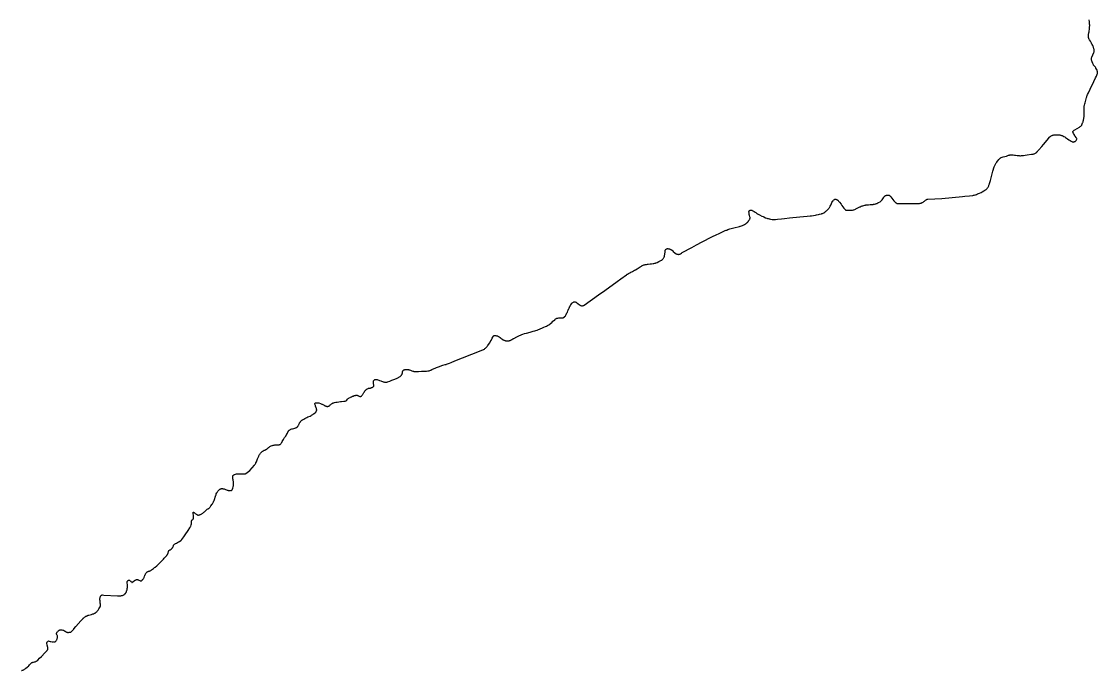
# Model space of a CAD drawing. Header units: millimetres. Extents: x 642261 to 742091, y 6812581 to 6930561.
# Drawn here: x 717814 to 719053, y 6840822 to 6841569 of the extents above; entities that cross this region are included whole.
import ezdxf

# ---------------------------------------------------------------- set-up
doc = ezdxf.new("R2010")
doc.units = ezdxf.units.MM
doc.layers.add('LimiteRegional', color=10, linetype='Continuous')

msp = doc.modelspace()

# ---------------------------------------------------------------- linework, layer by layer
at = {"layer": 'LimiteRegional', "color": 7, "linetype": 'Continuous'}
msp.add_lwpolyline([(717814.231, 6840822.083), (717814.631, 6840822.29), (717815.069, 6840822.46), (717815.972, 6840822.715), (717816.41, 6840822.873), (717816.62, 6840822.975), (717817.433, 6840823.4401), (717817.83, 6840823.687), (717818.414, 6840824.077), (717819.258, 6840824.714), (717820.599, 6840825.843), (717821.247, 6840826.427), (717822.191, 6840827.3341), (717822.569, 6840827.7361), (717823.287, 6840828.5731), (717823.84, 6840829.191), (717824.594, 6840829.919), (717825.124, 6840830.373), (717825.487, 6840830.663), (717826.235, 6840831.2161), (717826.603, 6840831.4421), (717826.862, 6840831.5682), (717827.407, 6840831.77), (717827.979, 6840831.9231), (717829.157, 6840832.1591), (717830.028, 6840832.3521), (717830.583, 6840832.525), (717830.848, 6840832.6321), (717831.226, 6840832.8252), (717831.578, 6840833.065), (717831.742, 6840833.2041), (717832.822, 6840834.2051), (717834.952, 6840836.234), (717837.05, 6840838.293), (717841.193, 6840842.475), (717843.378, 6840844.75), (717843.7481, 6840845.1821), (717843.916, 6840845.412), (717844.138, 6840845.7751), (717844.318, 6840846.1631), (717844.388, 6840846.367), (717844.452, 6840846.6111), (717844.525, 6840847.1071), (717844.535, 6840847.607), (717844.512, 6840847.939), (717844.415, 6840848.5971), (717843.849, 6840851.507), (717843.448, 6840853.494), (717843.422, 6840853.75), (717843.4299, 6840853.9171), (717843.5, 6840854.244), (717843.56, 6840854.405), (717843.723, 6840854.7201), (717843.934, 6840855.031), (717844.0981, 6840855.2362), (717844.465, 6840855.642), (717844.735, 6840855.9001), (717844.8739, 6840856.006), (717845.087, 6840856.121), (717845.368, 6840856.1656), (717845.98, 6840856.045), (717847.089, 6840855.716), (717847.929, 6840855.4951), (717849.411, 6840855.206), (717849.7953, 6840855.1403), (717850.153, 6840855.079), (717850.894, 6840854.9932), (717851.268, 6840854.98), (717851.829, 6840855.0101), (717852.389, 6840855.1101), (717852.666, 6840855.1911), (717852.876, 6840855.273), (717853.254, 6840855.493), (717853.586, 6840855.776), (717853.789, 6840855.9941), (717854.167, 6840856.4831), (717854.587, 6840857.12), (717854.773, 6840857.4402), (717855.022, 6840857.924), (717855.332, 6840858.6651), (717855.459, 6840859.045), (717855.658, 6840859.829), (717855.72, 6840860.3381), (717855.725, 6840860.681), (717855.676, 6840861.351), (717855.635, 6840861.6001), (717855.489, 6840862.0971), (717855.358, 6840862.427), (717855.061, 6840863.0871), (717854.847, 6840863.5811), (717854.679, 6840864.0749), (717854.622, 6840864.3221), (717854.585, 6840864.6921), (717854.591, 6840864.878), (717854.658, 6840865.2481), (717854.789, 6840865.6161), (717854.907, 6840865.8611), (717855.206, 6840866.349), (717855.663, 6840866.963), (717855.897, 6840867.2391), (717856.261, 6840867.618), (717856.647, 6840867.9591), (717856.852, 6840868.1149), (717857.286, 6840868.404), (717857.518, 6840868.537), (717857.888, 6840868.7242), (717858.093, 6840868.8141), (717858.5101, 6840868.9621), (717858.935, 6840869.0651), (717859.506, 6840869.135), (717859.79, 6840869.1401), (717860.21, 6840869.111), (717860.417, 6840869.079), (717860.721, 6840869.009), (717861.73, 6840868.6931), (717862.398, 6840868.4451), (717863.714, 6840867.876), (717864.35, 6840867.5291), (717865.56, 6840866.7409), (717866.19, 6840866.3931), (717866.525, 6840866.25), (717866.812, 6840866.158), (717867.006, 6840866.112), (717867.403, 6840866.055), (717868.008, 6840866.036), (717868.413, 6840866.0581), (717869.212, 6840866.147), (717870.323, 6840866.293), (717870.686, 6840866.379), (717870.861, 6840866.437), (717871.191, 6840866.5881), (717871.344, 6840866.6849), (717871.555, 6840866.863), (717872.504, 6840867.8561), (717874.28, 6840869.875), (717874.5453, 6840870.1777), (717876.7121, 6840872.6506), (717882.601, 6840879.371), (717885.076, 6840882.139), (717885.31, 6840882.3871), (717885.805, 6840882.8531), (717886.333, 6840883.2841), (717886.701, 6840883.5541), (717887.469, 6840884.058), (717888.427, 6840884.6031), (717888.916, 6840884.849), (717889.1911, 6840884.9726), (717889.4198, 6840885.0753), (717889.6508, 6840885.1791), (717889.8068, 6840885.2401), (717889.9853, 6840885.3091), (717890.1885, 6840885.3877), (717890.3964, 6840885.4681), (717890.5391, 6840885.5182), (717890.7666, 6840885.596), (717891.1246, 6840885.7082), (717891.662, 6840885.8741), (717893.37, 6840886.3581), (717894.647, 6840886.734), (717896.2361, 6840887.2591), (717897.024, 6840887.542), (717898.2, 6840888.0021), (717898.616, 6840888.19), (717898.886, 6840888.328), (717899.406, 6840888.635), (717899.658, 6840888.8031), (717900.145, 6840889.1661), (717900.61, 6840889.562), (717900.909, 6840889.843), (717901.483, 6840890.442), (717901.8299, 6840890.843), (717902.461, 6840891.664), (717903.031, 6840892.514), (717903.388, 6840893.0971), (717904.077, 6840894.306), (717904.644, 6840895.3111), (717904.877, 6840895.824), (717904.989, 6840896.1761), (717905.028, 6840896.3552), (717905.06, 6840896.6311), (717905.074, 6840896.988), (717905.064, 6840897.704), (717905.019, 6840898.422), (717904.887, 6840899.854), (717904.801, 6840900.69), (717904.6, 6840902.3601), (717904.472, 6840903.6121), (717904.451, 6840904.0351), (717904.45, 6840904.316), (717904.48, 6840904.877), (717904.6092, 6840905.7545), (717904.67, 6840906.0257), (717904.727, 6840906.277), (717904.832, 6840906.6491), (717905.084, 6840907.393), (717905.146, 6840907.544), (717905.295, 6840907.8201), (717905.477, 6840908.069), (717905.617, 6840908.2241), (717905.947, 6840908.5161), (717906.339, 6840908.802), (717906.539, 6840908.922), (717906.847, 6840909.06), (717907.167, 6840909.132), (717907.334, 6840909.1371), (717909.137, 6840909.045), (717924.548, 6840908.048), (717925.004, 6840908.0291), (717925.916, 6840908.037), (717926.829, 6840908.091), (717928.6932, 6840908.2883), (717929.422, 6840908.4041), (717929.799, 6840908.4881), (717930.356, 6840908.6441), (717931.177, 6840908.95), (717931.984, 6840909.348), (717932.3839, 6840909.584), (717932.7001, 6840909.794), (717932.898, 6840909.942), (717933.2681, 6840910.257), (717933.4401, 6840910.424), (717933.759, 6840910.777), (717934.046, 6840911.1581), (717934.2211, 6840911.4271), (717934.5324, 6840911.9944), (717934.981, 6840913.0011), (717935.174, 6840913.502), (717935.502, 6840914.5121), (717935.679, 6840915.194), (717935.779, 6840915.6531), (717935.9349, 6840916.587), (717936.065, 6840917.754), (717936.123, 6840918.5331), (717936.19, 6840920.089), (717936.191, 6840920.3809), (717936.161, 6840920.9631), (717935.954, 6840922.712), (717935.8851, 6840923.586), (717935.884, 6840924.0231), (717935.897, 6840924.205), (717935.973, 6840924.555), (717936.111, 6840924.8911), (717936.238, 6840925.11), (717936.574, 6840925.537), (717936.942, 6840925.871), (717937.148, 6840926.0131), (717937.472, 6840926.183), (717937.8, 6840926.291), (717937.961, 6840926.317), (717938.2165, 6840926.3116), (717938.407, 6840926.2621), (717938.598, 6840926.15), (717938.835, 6840925.947), (717939.297, 6840925.5049), (717939.601, 6840925.1881), (717940.19, 6840924.5481), (717940.66, 6840924.072), (717941.072, 6840923.7129), (717941.296, 6840923.587), (717941.4755, 6840923.5585), (717941.609, 6840923.6011), (717941.793, 6840923.727), (717942.156, 6840924.0151), (717942.43, 6840924.2281), (717944.261, 6840925.5831), (717944.926, 6840926.0281), (717945.285, 6840926.2479), (717945.872, 6840926.5672), (717946.166, 6840926.6961), (717946.609, 6840926.8311), (717946.904, 6840926.874), (717947.052, 6840926.8779), (717947.273, 6840926.8621), (717947.837, 6840926.7371), (717948.213, 6840926.618), (717948.965, 6840926.346), (717949.428, 6840926.159), (717950.329, 6840925.7421), (717951.006, 6840925.472), (717951.161, 6840925.432), (717951.484, 6840925.4051), (717951.816, 6840925.445), (717952.036, 6840925.506), (717952.181, 6840925.5611), (717952.459, 6840925.703), (717952.684, 6840925.8451), (717953.097, 6840926.1481), (717953.466, 6840926.478), (717953.692, 6840926.7162), (717954.105, 6840927.241), (717954.678, 6840928.097), (717954.94, 6840928.5321), (717955.296, 6840929.2091), (717955.968, 6840930.706), (717956.2781, 6840931.4641), (717956.681, 6840932.6271), (717956.933, 6840933.216), (717957.076, 6840933.5), (717957.315, 6840933.917), (717957.73, 6840934.5272), (717957.932, 6840934.7791), (717958.372, 6840935.237), (717958.857, 6840935.6351), (717959.203, 6840935.87), (717959.443, 6840936.0129), (717959.944, 6840936.271), (717960.112, 6840936.342), (717960.456, 6840936.4541), (717961.516, 6840936.68), (717962.036, 6840936.819), (717962.287, 6840936.916), (717963.086, 6840937.297), (717963.473, 6840937.5121), (717964.032, 6840937.8861), (717966.076, 6840939.4751), (717967.4, 6840940.558), (717968.267, 6840941.2901), (717969.966, 6840942.779), (717971.212, 6840943.918), (717972.031, 6840944.6881), (717973.642, 6840946.2541), (717974.436, 6840947.0491), (717976.005, 6840948.6671), (717977.552, 6840950.3191), (717978.573, 6840951.4391), (717980.601, 6840953.728), (717981.338, 6840954.589), (717981.688, 6840955.0291), (717982.172, 6840955.711), (717982.458, 6840956.1889), (717982.587, 6840956.436), (717982.761, 6840956.818), (717982.904, 6840957.2051), (717983.135, 6840957.993), (717983.313, 6840958.582), (717983.403, 6840958.8599), (717983.579, 6840959.415), (717983.731, 6840959.825), (717983.924, 6840960.222), (717984.0846, 6840960.4666), (717984.326, 6840960.6801), (717984.562, 6840960.792), (717985.086, 6840960.948), (717985.47, 6840961.08), (717985.644, 6840961.1739), (717986.502, 6840961.725), (717986.914, 6840962.026), (717987.293, 6840962.372), (717987.465, 6840962.569), (717987.632, 6840962.7891), (717987.929, 6840963.244), (717988.189, 6840963.713), (717988.658, 6840964.6791), (717988.809, 6840965.0361), (717989.074, 6840965.766), (717989.314, 6840966.3001), (717989.598, 6840966.752), (717989.762, 6840966.962), (717990.033, 6840967.254), (717990.335, 6840967.514), (717990.497, 6840967.631), (717991.175, 6840968.0741), (717991.632, 6840968.353), (717992.564, 6840968.8811), (717995.056, 6840970.197), (717995.534, 6840970.432), (717996.521, 6840970.869), (717997.001, 6840971.107), (717997.23, 6840971.238), (717997.659, 6840971.538), (717997.855, 6840971.7101), (717998.12, 6840972.0021), (717998.751, 6840972.8251), (717999.971, 6840974.492), (718001.147, 6840976.1811), (718003.426, 6840979.59), (718005.133, 6840982.1461), (718006.005, 6840983.415), (718008.021, 6840986.2941), (718008.312, 6840986.7641), (718008.485, 6840987.087), (718008.786, 6840987.7559), (718009.043, 6840988.4471), (718009.483, 6840989.8711), (718009.81, 6840990.9471), (718009.873, 6840991.1281), (718010.002, 6840991.4921), (718010.078, 6840991.7661), (718010.1105, 6840992.1126), (718010.043, 6840992.6791), (718009.947, 6840993.4941), (718009.935, 6840993.7529), (718009.944, 6840993.9261), (718009.992, 6840994.2731), (718010.066, 6840994.532), (718010.138, 6840994.6971), (718010.319, 6840995.012), (718010.412, 6840995.144), (718010.622, 6840995.382), (718011.339, 6840996.0101), (718011.677, 6840996.354), (718011.823, 6840996.5521), (718012.089, 6840996.9721), (718012.207, 6840997.1871), (718012.344, 6840997.518), (718012.409, 6840997.8581), (718012.407, 6840998.0321), (718012.12, 6841000.6561), (718011.85, 6841002.882), (718011.806, 6841003.621), (718011.807, 6841003.9871), (718011.828, 6841004.1386), (718011.9145, 6841004.2851), (718012.0921, 6841004.3405), (718012.452, 6841004.2559), (718012.626, 6841004.1731), (718013.012, 6841003.947), (718013.429, 6841003.661), (718014.275, 6841003.0231), (718015.078, 6841002.426), (718015.42, 6841002.156), (718016.091, 6841001.55), (718016.439, 6841001.3161), (718016.6201, 6841001.2401), (718016.828, 6841001.18), (718017.26, 6841001.108), (718017.708, 6841001.092), (718018.0149, 6841001.111), (718018.642, 6841001.213), (718019.121, 6841001.3401), (718019.443, 6841001.446), (718020.087, 6841001.701), (718020.407, 6841001.8481), (718021.039, 6841002.173), (718021.654, 6841002.529), (718022.051, 6841002.7791), (718022.8, 6841003.2911), (718023.271, 6841003.639), (718024.18, 6841004.3652), (718024.767, 6841004.864), (718025.915, 6841005.8751), (718026.771, 6841006.627), (718027.64, 6841007.356), (718028.084, 6841007.707), (718028.767, 6841008.212), (718029.07, 6841008.401), (718029.705, 6841008.7411), (718030.012, 6841008.934), (718030.156, 6841009.045), (718030.651, 6841009.488), (718030.9631, 6841009.7991), (718031.548, 6841010.4541), (718031.825, 6841010.7952), (718032.355, 6841011.495), (718033.856, 6841013.639), (718034.116, 6841014.019), (718034.594, 6841014.802), (718035.022, 6841015.6141), (718035.283, 6841016.1711), (718035.755, 6841017.312), (718035.972, 6841017.895), (718036.376, 6841019.08), (718037.515, 6841022.6961), (718037.929, 6841023.8891), (718038.152, 6841024.4791), (718038.514, 6841025.3501), (718039.058, 6841026.4819), (718039.361, 6841027.0321), (718039.86, 6841027.834), (718040.421, 6841028.6051), (718040.726, 6841028.978), (718041.392, 6841029.6952), (718041.754, 6841030.039), (718042.337, 6841030.533), (718042.621, 6841030.742), (718042.812, 6841030.865), (718043.201, 6841031.074), (718043.398, 6841031.161), (718043.797, 6841031.302), (718044.202, 6841031.4021), (718044.476, 6841031.4461), (718045.0311, 6841031.4871), (718045.667, 6841031.4641), (718046.096, 6841031.4131), (718046.966, 6841031.238), (718047.406, 6841031.1201), (718048.294, 6841030.84), (718050.986, 6841029.857), (718051.882, 6841029.563), (718052.327, 6841029.4361), (718052.991, 6841029.2781), (718053.648, 6841029.1702), (718053.973, 6841029.1381), (718054.618, 6841029.1231), (718054.937, 6841029.142), (718055.41, 6841029.21), (718055.668, 6841029.262), (718055.795, 6841029.3041), (718055.978, 6841029.416), (718056.27, 6841029.6831), (718056.443, 6841029.866), (718056.744, 6841030.2451), (718056.874, 6841030.4402), (718057.098, 6841030.843), (718057.282, 6841031.2641), (718057.387, 6841031.554), (718057.568, 6841032.158), (718057.857, 6841033.3661), (718057.976, 6841033.971), (718058.123, 6841034.878), (718058.269, 6841036.238), (718058.315, 6841037.1441), (718058.322, 6841037.597), (718058.314, 6841038.274), (718058.287, 6841038.7711), (718058.173, 6841039.7642), (718058.064, 6841040.4261), (718057.807, 6841041.7501), (718057.613, 6841042.7431), (718057.4501, 6841043.7361), (718057.389, 6841044.233), (718057.333, 6841044.978), (718057.335, 6841045.3751), (718057.35, 6841045.574), (718057.397, 6841045.873), (718057.526, 6841046.3211), (718057.64, 6841046.5295), (718057.85, 6841046.742), (718058.423, 6841047.1381), (718058.713, 6841047.3119), (718059.303, 6841047.615), (718059.708, 6841047.785), (718059.984, 6841047.885), (718060.554, 6841048.0551), (718061.7619, 6841048.3291), (718062.367, 6841048.429), (718063.283, 6841048.5181), (718064.478, 6841048.549), (718066.868, 6841048.5191), (718068.66, 6841048.525), (718069.254, 6841048.522), (718070.474, 6841048.4781), (718071.074, 6841048.4961), (718071.366, 6841048.528), (718071.742, 6841048.6021), (718071.924, 6841048.656), (718072.187, 6841048.7601), (718072.557, 6841048.9751), (718077.053, 6841052.2141), (718082.504, 6841058.6441), (718083.03, 6841059.321), (718083.348, 6841059.792), (718083.548, 6841060.114), (718083.919, 6841060.775), (718084.176, 6841061.284), (718084.646, 6841062.3311), (718085.073, 6841063.4051), (718085.88, 6841065.59), (718086.521, 6841067.2151), (718086.877, 6841068.009), (718087.266, 6841068.7841), (718087.477, 6841069.163), (718088.366, 6841070.708), (718088.834, 6841071.4651), (718089.336, 6841072.195), (718089.605, 6841072.546), (718090.187, 6841073.216), (718090.503, 6841073.531), (718091.014, 6841073.9741), (718091.304, 6841074.1931), (718091.9, 6841074.588), (718092.513, 6841074.942), (718093.766, 6841075.598), (718094.392, 6841075.902), (718095.664, 6841076.4671), (718096.287, 6841076.774), (718096.59, 6841076.9431), (718096.783, 6841077.065), (718097.145, 6841077.343), (718097.4839, 6841077.652), (718098.1361, 6841078.3071), (718098.645, 6841078.775), (718098.92, 6841078.9841), (718099.733, 6841079.5271), (718100.147, 6841079.782), (718100.783, 6841080.1452), (718101.776, 6841080.644), (718102.726, 6841081.059), (718103.205, 6841081.2422), (718103.934, 6841081.4711), (718104.677, 6841081.63), (718105.056, 6841081.6769), (718105.715, 6841081.718), (718107.036, 6841081.738), (718108.026, 6841081.7631), (718109.316, 6841081.8451), (718109.96, 6841081.902), (718110.926, 6841082.025), (718111.24, 6841082.092), (718111.648, 6841082.2371), (718111.843, 6841082.332), (718112.256, 6841082.5971), (718112.616, 6841082.93), (718112.772, 6841083.1191), (718113.144, 6841083.635), (718113.839, 6841084.6831), (718114.485, 6841085.7471), (718115.715, 6841087.886), (718116.663, 6841089.4691), (718117.17, 6841090.2429), (718117.568, 6841090.813), (718118.381, 6841091.9461), (718118.973, 6841092.8062), (718119.145, 6841093.0781), (718119.459, 6841093.639), (718119.744, 6841094.217), (718120.28, 6841095.394), (718120.706, 6841096.271), (718120.943, 6841096.6979), (718121.437, 6841097.514), (718121.707, 6841097.906), (718122.001, 6841098.2771), (718122.159, 6841098.4521), (718122.502, 6841098.7761), (718122.689, 6841098.923), (718122.991, 6841099.1231), (718123.271, 6841099.2781), (718123.842, 6841099.5391), (718124.423, 6841099.754), (718125.607, 6841100.117), (718126.365, 6841100.331), (718127.888, 6841100.7251), (718129.027, 6841101.045), (718129.758, 6841101.2911), (718130.115, 6841101.433), (718130.639, 6841101.678), (718131.148, 6841101.973), (718131.397, 6841102.143), (718131.6671, 6841102.3541), (718131.834, 6841102.5051), (718132.143, 6841102.824), (718132.554, 6841103.342), (718132.803, 6841103.707), (718133.271, 6841104.461), (718133.402, 6841104.693), (718133.624, 6841105.1731), (718134.171, 6841106.667), (718134.383, 6841107.151), (718134.506, 6841107.384), (718134.721, 6841107.722), (718135.231, 6841108.3912), (718135.501, 6841108.711), (718135.926, 6841109.1711), (718136.609, 6841109.81), (718137.097, 6841110.2), (718137.351, 6841110.383), (718137.745, 6841110.6411), (718139.339, 6841111.59), (718140.411, 6841112.1891), (718142.588, 6841113.326), (718143.837, 6841113.9201), (718146.364, 6841115.0421), (718147.616, 6841115.631), (718148.235, 6841115.946), (718148.713, 6841116.2111), (718149.633, 6841116.7931), (718150.516, 6841117.429), (718152.238, 6841118.801), (718152.754, 6841119.2581), (718152.987, 6841119.511), (718153.315, 6841119.9611), (718153.588, 6841120.431), (718153.706, 6841120.665), (718153.854, 6841121.018), (718153.963, 6841121.371), (718154, 6841121.5481), (718154.035, 6841121.9012), (718154.033, 6841122.078), (718154, 6841122.3431), (718153.907, 6841122.797), (718153.686, 6841123.705), (718153.428, 6841124.6131), (718152.858, 6841126.4281), (718152.669, 6841126.9711), (718152.2499, 6841128.037), (718151.971, 6841128.836), (718151.9421, 6841129.1716), (718152.014, 6841129.4451), (718152.1705, 6841129.6965), (718152.342, 6841129.883), (718152.6139, 6841130.092), (718152.897, 6841130.2279), (718153.093, 6841130.287), (718153.5, 6841130.348), (718154.3841, 6841130.3811), (718154.829, 6841130.367), (718155.495, 6841130.3001), (718156.151, 6841130.174), (718156.472, 6841130.085), (718158.294, 6841129.492), (718159.188, 6841129.156), (718160.067, 6841128.7771), (718160.5, 6841128.569), (718161.183, 6841128.201), (718162.504, 6841127.406), (718163.516, 6841126.838), (718164.053, 6841126.588), (718164.417, 6841126.44), (718165.163, 6841126.183), (718165.692, 6841126.0651), (718166.054, 6841126.034), (718166.535, 6841126.053), (718166.771, 6841126.087), (718167.367, 6841126.234), (718167.659, 6841126.337), (718168.085, 6841126.5281), (718168.493, 6841126.7651), (718168.689, 6841126.902), (718169.058, 6841127.2041), (718169.732, 6841127.8471), (718170.253, 6841128.31), (718171.297, 6841129.1461), (718171.839, 6841129.5331), (718172.418, 6841129.865), (718172.725, 6841130.0021), (718173.086, 6841130.1382), (718173.815, 6841130.3641), (718174.551, 6841130.5431), (718176.041, 6841130.825), (718177.798, 6841131.128), (718181.314, 6841131.6951), (718182.668, 6841131.8641), (718185.39, 6841132.098), (718186.749, 6841132.253), (718187.426, 6841132.3592), (718187.557, 6841132.389), (718187.803, 6841132.4881), (718188.036, 6841132.625), (718188.472, 6841132.959), (718188.633, 6841133.1029), (718188.918, 6841133.423), (718189.646, 6841134.488), (718189.912, 6841134.819), (718190.061, 6841134.97), (718190.311, 6841135.172), (718191.044, 6841135.656), (718191.538, 6841135.9591), (718192.544, 6841136.5231), (718193.055, 6841136.7851), (718194.094, 6841137.2731), (718195.156, 6841137.7171), (718195.877, 6841137.993), (718197.353, 6841138.4991), (718198.172, 6841138.7251), (718198.584, 6841138.8091), (718199.203, 6841138.8952), (718199.866, 6841138.9271), (718200.2, 6841138.9161), (718200.701, 6841138.8581), (718201.197, 6841138.7431), (718201.441, 6841138.6621), (718201.557, 6841138.61), (718201.768, 6841138.479), (718201.9321, 6841138.3861), (718203.079, 6841137.8571), (718203.661, 6841137.6469), (718204.0471, 6841137.549), (718204.239, 6841137.5159), (718204.5805, 6841137.4941), (718204.863, 6841137.563), (718205.084, 6841137.685), (718205.499, 6841138.021), (718206.143, 6841138.663), (718206.52, 6841139.0981), (718206.756, 6841139.3969), (718207.2, 6841140.024), (718207.621, 6841140.689), (718208.415, 6841142.0411), (718209.035, 6841143.0421), (718209.64, 6841143.895), (718209.965, 6841144.3051), (718210.493, 6841144.903), (718210.757, 6841145.1681), (718211.318, 6841145.648), (718211.923, 6841146.0631), (718212.347, 6841146.3041), (718212.639, 6841146.4491), (718213.244, 6841146.7019), (718213.453, 6841146.7741), (718213.878, 6841146.886), (718214.309, 6841146.969), (718215.178, 6841147.1031), (718215.823, 6841147.227), (718216.141, 6841147.313), (718216.913, 6841147.566), (718217.291, 6841147.7061), (718217.852, 6841147.943), (718218.4091, 6841148.2201), (718218.686, 6841148.3771), (718219.141, 6841148.665), (718219.354, 6841148.8301), (718219.619, 6841149.109), (718219.7565, 6841149.3741), (718219.798, 6841149.607), (718219.782, 6841150.049), (718219.682, 6841150.934), (718219.612, 6841151.599), (718219.4881, 6841153.5331), (718219.455, 6841154.5), (718219.465, 6841154.755), (718219.487, 6841154.922), (718219.566, 6841155.2451), (718219.624, 6841155.403), (718219.777, 6841155.709), (718219.978, 6841156.0061), (718220.14, 6841156.1981), (718220.527, 6841156.57), (718220.733, 6841156.7311), (718221.148, 6841156.978), (718221.566, 6841157.13), (718221.846, 6841157.182), (718222.034, 6841157.196), (718222.411, 6841157.175), (718223.346, 6841157.0171), (718223.815, 6841156.9151), (718224.517, 6841156.7331), (718225.561, 6841156.388), (718226.306, 6841156.089), (718227.752, 6841155.4541), (718228.854, 6841155.0081), (718229.95, 6841154.645), (718230.689, 6841154.44), (718231.184, 6841154.319), (718232.18, 6841154.118), (718232.88, 6841154.0209), (718233.235, 6841153.9911), (718233.771, 6841153.9751), (718234.307, 6841153.9961), (718234.574, 6841154.022), (718235.101, 6841154.1059), (718235.361, 6841154.165), (718235.744, 6841154.2781), (718238.136, 6841155.1271), (718239.707, 6841155.73), (718240.748, 6841156.1459), (718242.824, 6841157.0111), (718245.943, 6841158.3679), (718247.495, 6841159.065), (718248.315, 6841159.4612), (718248.7149, 6841159.6741), (718249.307, 6841160.015), (718250.178, 6841160.5841), (718250.4981, 6841160.827), (718250.699, 6841161), (718251.071, 6841161.369), (718251.245, 6841161.565), (718251.569, 6841161.9781), (718251.866, 6841162.416), (718252.052, 6841162.721), (718252.399, 6841163.359), (718252.62, 6841163.8471), (718252.709, 6841164.0931), (718252.816, 6841164.467), (718252.914, 6841165.0411), (718252.911, 6841165.5651), (718252.945, 6841166.082), (718252.986, 6841166.338), (718253.0599, 6841166.5931), (718253.114, 6841166.721), (718253.261, 6841166.988), (718253.374, 6841167.1511), (718253.633, 6841167.4451), (718253.777, 6841167.5761), (718254.091, 6841167.8091), (718254.431, 6841168.0061), (718254.67, 6841168.1189), (718255.167, 6841168.306), (718255.622, 6841168.436), (718255.928, 6841168.506), (718256.544, 6841168.608), (718256.852, 6841168.6421), (718257.47, 6841168.674), (718258.0839, 6841168.666), (718258.49, 6841168.6391), (718259.29, 6841168.5391), (718259.893, 6841168.4181), (718260.293, 6841168.3141), (718261.089, 6841168.062), (718261.882, 6841167.7681), (718263.466, 6841167.134), (718264.662, 6841166.696), (718265.466, 6841166.4591), (718265.871, 6841166.3661), (718266.482, 6841166.262), (718267.1, 6841166.2112), (718267.412, 6841166.2069), (718269.822, 6841166.2601), (718271.43, 6841166.3141), (718274.645, 6841166.458), (718278.652, 6841166.677), (718280.655, 6841166.807), (718281.949, 6841166.9231), (718282.592, 6841167.011), (718283.549, 6841167.1961), (718284.177, 6841167.364), (718284.488, 6841167.464), (718284.949, 6841167.635), (718285.53, 6841167.8921), (718286.649, 6841168.462), (718287.494, 6841168.8741), (718290.527, 6841170.2222), (718292.061, 6841170.858), (718294.116, 6841171.635), (718295.496, 6841172.125), (718298.27, 6841173.061), (718299.462, 6841173.431), (718301.863, 6841174.1212), (718303.054, 6841174.494), (718303.643, 6841174.7001), (718306.83, 6841175.8839), (718308.947, 6841176.6951), (718313.164, 6841178.356), (718341.4799, 6841189.7061), (718345.943, 6841191.5151), (718346.339, 6841191.69), (718347.1, 6841192.1), (718347.822, 6841192.583), (718348.28, 6841192.942), (718348.577, 6841193.196), (718349.146, 6841193.736), (718349.498, 6841194.1011), (718350.166, 6841194.848), (718350.789, 6841195.62), (718351.182, 6841196.1501), (718351.922, 6841197.2491), (718353.212, 6841199.324), (718353.841, 6841200.369), (718354.761, 6841201.951), (718355.218, 6841202.778), (718356.099, 6841204.45), (718356.767, 6841205.7041), (718357.165, 6841206.4419), (718357.398, 6841206.792), (718357.695, 6841207.1251), (718357.876, 6841207.284), (718358.119, 6841207.449), (718358.287, 6841207.534), (718358.631, 6841207.65), (718358.806, 6841207.6839), (718359.161, 6841207.7131), (718359.518, 6841207.702), (718360.216, 6841207.6121), (718361.222, 6841207.425), (718361.721, 6841207.29), (718362.214, 6841207.108), (718362.457, 6841206.9951), (718363.488, 6841206.434), (718364.139, 6841206.039), (718365.403, 6841205.193), (718366.036, 6841204.7131), (718367.253, 6841203.692), (718367.882, 6841203.201), (718368.212, 6841202.971), (718368.459, 6841202.815), (718368.966, 6841202.538), (718369.4901, 6841202.299), (718369.85, 6841202.157), (718370.595, 6841201.901), (718370.893, 6841201.81), (718371.492, 6841201.662), (718372.091, 6841201.556), (718372.49, 6841201.5071), (718372.8427, 6841201.4867), (718373.288, 6841201.461), (718374.0981, 6841201.4711), (718374.503, 6841201.495), (718375.11, 6841201.5601), (718375.7161, 6841201.6661), (718376.019, 6841201.7361), (718376.623, 6841201.9151), (718376.923, 6841202.0251), (718377.373, 6841202.2191), (718377.6671, 6841202.3631), (718378.224, 6841202.6721), (718378.751, 6841202.9981), (718379.761, 6841203.668), (718380.526, 6841204.149), (718380.926, 6841204.3721), (718384.288, 6841206.1441), (718385.9881, 6841206.9951), (718387.716, 6841207.789), (718388.5941, 6841208.157), (718390.174, 6841208.7641), (718391.2361, 6841209.14), (718393.38, 6841209.836), (718395.543, 6841210.474), (718399.9, 6841211.6512), (718403.168, 6841212.5281), (718405.335, 6841213.1459), (718406.413, 6841213.473), (718408.019, 6841213.9931), (718409.611, 6841214.5551), (718410.4, 6841214.8551), (718412.189, 6841215.571), (718413.375, 6841216.065), (718415.7351, 6841217.0881), (718417.568, 6841217.922), (718418.473, 6841218.3621), (718419.8131, 6841219.0691), (718420.3881, 6841219.403), (718421.503, 6841220.1221), (718422.574, 6841220.9011), (718423.268, 6841221.4481), (718424.616, 6841222.593), (718425.12, 6841223.0541), (718426.1, 6841223.9999), (718426.8411, 6841224.7041), (718428.084, 6841225.8521), (718428.73, 6841226.401), (718429.424, 6841226.922), (718429.798, 6841227.1691), (718430.1061, 6841227.3411), (718430.3169, 6841227.4351), (718430.747, 6841227.582), (718431.411, 6841227.7221), (718431.861, 6841227.7771), (718432.7651, 6841227.8501), (718433.5721, 6841227.88), (718435.189, 6841227.844), (718435.997, 6841227.848), (718436.4, 6841227.8711), (718437.1999, 6841227.9701), (718437.594, 6841228.0591), (718437.986, 6841228.186), (718438.18, 6841228.265), (718438.3611, 6841228.3521), (718438.6981, 6841228.553), (718439.004, 6841228.79), (718439.193, 6841228.965), (718439.537, 6841229.3571), (718440.347, 6841230.4691), (718440.718, 6841231.038), (718441.235, 6841231.9191), (718442.205, 6841233.729), (718442.673, 6841234.6401), (718443.3431, 6841236.0229), (718443.746, 6841236.9411), (718444.489, 6841238.8032), (718444.5502, 6841238.9506), (718445.067, 6841240.194), (718445.275, 6841240.65), (718445.719, 6841241.543), (718446.199, 6841242.417), (718446.542, 6841242.99), (718447.282, 6841244.1231), (718447.446, 6841244.3471), (718447.805, 6841244.753), (718448.203, 6841245.118), (718448.491, 6841245.344), (718449.125, 6841245.777), (718449.602, 6841246.0471), (718449.844, 6841246.156), (718450.21, 6841246.2821), (718450.578, 6841246.3612), (718450.764, 6841246.38), (718451.188, 6841246.3861), (718451.405, 6841246.3711), (718451.732, 6841246.3231), (718452.217, 6841246.1961), (718452.68, 6841245.9961), (718452.899, 6841245.8681), (718453.686, 6841245.3351), (718454.6014, 6841244.6622), (718455.1801, 6841244.237), (718457.216, 6841242.6751), (718457.709, 6841242.3581), (718458.058, 6841242.1812), (718458.298, 6841242.0799), (718458.793, 6841241.915), (718458.9491, 6841241.8791), (718459.267, 6841241.8419), (718459.588, 6841241.843), (718460.2261, 6841241.923), (718460.988, 6841242.0641), (718461.359, 6841242.1681), (718461.7061, 6841242.3211), (718461.866, 6841242.4221), (718478.435, 6841254.3), (718485.634, 6841259.4811), (718500.025, 6841269.8511), (718504.24, 6841272.8698), (718510.842, 6841277.5981), (718511.559, 6841278.0921), (718512.046, 6841278.4091), (718513.035, 6841279.015), (718514.552, 6841279.8732), (718515.58, 6841280.419), (718517.653, 6841281.4831), (718519.976, 6841282.6901), (718521.12, 6841283.322), (718522.867, 6841284.358), (718526.319, 6841286.513), (718528.067, 6841287.555), (718528.957, 6841288.0521), (718529.315, 6841288.237), (718530.046, 6841288.5681), (718530.795, 6841288.848), (718531.303, 6841289.0091), (718532.337, 6841289.2781), (718533.128, 6841289.439), (718533.5166, 6841289.5063), (718533.66, 6841289.531), (718534.736, 6841289.681), (718535.8242, 6841289.8001), (718538.017, 6841289.9931), (718539.659, 6841290.1501), (718541.2831, 6841290.3651), (718542.084, 6841290.5071), (718543.265, 6841290.78), (718544.037, 6841291.01), (718544.417, 6841291.1411), (718544.9811, 6841291.3601), (718545.999, 6841291.7991), (718548.014, 6841292.7411), (718549.554, 6841293.495), (718550.312, 6841293.8911), (718551.06, 6841294.3161), (718551.429, 6841294.543), (718551.812, 6841294.8421), (718552.0398, 6841295.072), (718552.4711, 6841295.563), (718553.1001, 6841296.3271), (718553.3901, 6841296.7231), (718553.7891, 6841297.354), (718554.0293, 6841297.8113), (718554.159, 6841298.0951), (718554.302, 6841298.4781), (718554.407, 6841298.871), (718554.443, 6841299.072), (718555.15, 6841303.8311), (718555.419, 6841305.686), (718555.515, 6841306.0431), (718555.62, 6841306.2681), (718555.903, 6841306.7031), (718556.124, 6841306.9581), (718556.244, 6841307.067), (718556.44, 6841307.208), (718556.773, 6841307.372), (718557.007, 6841307.453), (718557.481, 6841307.5631), (718557.959, 6841307.613), (718558.2769, 6841307.6161), (718558.904, 6841307.559), (718559.702, 6841307.418), (718560.099, 6841307.3291), (718560.691, 6841307.16), (718561.275, 6841306.939), (718561.564, 6841306.805), (718562.348, 6841306.3821), (718562.711, 6841306.144), (718563.052, 6841305.8769), (718563.213, 6841305.73), (718564.654, 6841304.305), (718566.2144, 6841302.6932), (718566.42, 6841302.5091), (718566.893, 6841302.1731), (718567.407, 6841301.8951), (718567.767, 6841301.7311), (718568.515, 6841301.4241), (718569.002, 6841301.251), (718569.2451, 6841301.1821), (718569.611, 6841301.1031), (718570.16, 6841301.0491), (718570.745, 6841301.0661), (718571.0389, 6841301.1021), (718571.4781, 6841301.1959), (718571.907, 6841301.346), (718572.1151, 6841301.445), (718572.784, 6841301.804), (718574.055, 6841302.5311), (718575.007, 6841303.07), (718585.941, 6841309.0391), (718591.418, 6841312.0101), (718597.8051, 6841315.4171), (718601.011, 6841317.091), (718605.84, 6841319.561), (718609.1651, 6841321.2151), (718610.6991, 6841321.9781), (718613.141, 6841323.1651), (718618.052, 6841325.495), (718620.522, 6841326.6361), (718624.249, 6841328.316), (718625.339, 6841328.7791), (718626.072, 6841329.0681), (718627.5521, 6841329.607), (718629.7962, 6841330.338), (718631.305, 6841330.7901), (718634.3311, 6841331.661), (718635.936, 6841332.074), (718639.1769, 6841332.7741), (718640.791, 6841333.1581), (718641.591, 6841333.3801), (718642.1738, 6841333.5619), (718643.316, 6841333.977), (718644.4371, 6841334.4481), (718645.1761, 6841334.7881), (718646.647, 6841335.5071), (718647.607, 6841336.0301), (718648.0681, 6841336.314), (718648.74, 6841336.7751), (718649.392, 6841337.281), (718649.711, 6841337.553), (718650.0141, 6841337.8321), (718650.5612, 6841338.4169), (718651.048, 6841339.0431), (718651.351, 6841339.4842), (718651.932, 6841340.433), (718652.43, 6841341.2909), (718652.654, 6841341.724), (718652.838, 6841342.1591), (718652.91, 6841342.378), (718653.0021, 6841342.8179), (718653.018, 6841343.0401), (718652.998, 6841343.3761), (718652.8511, 6841344.15), (718652.435, 6841345.6991), (718652.1391, 6841346.8681), (718651.784, 6841348.6842), (718651.635, 6841349.5931), (718651.614, 6841349.969), (718651.634, 6841350.1561), (718651.71, 6841350.436), (718651.848, 6841350.7141), (718651.942, 6841350.8531), (718652.105, 6841351.0551), (718652.454, 6841351.3902), (718652.8311, 6841351.637), (718653.095, 6841351.7541), (718653.277, 6841351.8111), (718653.649, 6841351.8771), (718653.923, 6841351.8891), (718654.2972, 6841351.868), (718654.486, 6841351.8421), (718654.907, 6841351.7451), (718655.3111, 6841351.5971), (718655.5031, 6841351.5031), (718656.9921, 6841350.686), (718657.721, 6841350.2631), (718658.8, 6841349.5981), (718659.503, 6841349.12), (718660.881, 6841348.1251), (718661.59, 6841347.6611), (718661.958, 6841347.448), (718662.384, 6841347.2371), (718663.267, 6841346.875), (718663.92, 6841346.5851), (718666.689, 6841345.1321), (718668.087, 6841344.468), (718669.028, 6841344.045), (718670.929, 6841343.2331), (718672.2319, 6841342.7191), (718672.89, 6841342.4841), (718673.887, 6841342.162), (718674.899, 6841341.8791), (718675.411, 6841341.7551), (718676.3741, 6841341.5701), (718677.019, 6841341.4801), (718678.315, 6841341.3511), (718680.088, 6841341.202), (718680.974, 6841341.1591), (718681.859, 6841341.168), (718682.3, 6841341.1991), (718684.583, 6841341.4321), (718689.146, 6841341.961), (718692.569, 6841342.3411), (718698.4191, 6841342.9231), (718710.127, 6841344.0441), (718718.908, 6841344.9041), (718722.085, 6841345.2651), (718723.667, 6841345.4781), (718726.0361, 6841345.8381), (718728.397, 6841346.2521), (718729.576, 6841346.479), (718731.9301, 6841346.9781), (718733.105, 6841347.2501), (718734.865, 6841347.687), (718735.348, 6841347.8271), (718735.6631, 6841347.9361), (718736.28, 6841348.1851), (718737.176, 6841348.6261), (718737.7601, 6841348.955), (718738.908, 6841349.6681), (718739.8021, 6841350.2721), (718740.2331, 6841350.5871), (718740.8591, 6841351.082), (718741.4651, 6841351.6091), (718741.762, 6841351.8871), (718742.586, 6841352.7171), (718742.9779, 6841353.1461), (718743.536, 6841353.81), (718744.054, 6841354.5091), (718744.296, 6841354.8741), (718744.874, 6841355.8281), (718745.2362, 6841356.4741), (718745.922, 6841357.7851), (718746.227, 6841358.4249), (718746.79, 6841359.7241), (718747.234, 6841360.6951), (718747.7621, 6841361.6861), (718748.056, 6841362.153), (718748.385, 6841362.604), (718748.5661, 6841362.825), (718748.968, 6841363.257), (718749.1909, 6841363.4701), (718749.5581, 6841363.7861), (718749.7841, 6841363.9551), (718750.253, 6841364.222), (718750.733, 6841364.3951), (718751.055, 6841364.4581), (718751.268, 6841364.478), (718751.686, 6841364.462), (718752.225, 6841364.3491), (718752.4951, 6841364.2581), (718752.8941, 6841364.0771), (718753.2841, 6841363.8421), (718753.4731, 6841363.7031), (718753.805, 6841363.4351), (718754.417, 6841362.8971), (718754.97, 6841362.347), (718755.315, 6841361.9681), (718755.969, 6841361.1641), (718757.8789, 6841358.64), (718758.822, 6841357.3691), (718761.112, 6841354.2001), (718761.4031, 6841353.8331), (718762.021, 6841353.1271), (718762.5065, 6841352.568), (718762.654, 6841352.3646), (718762.863, 6841352.204), (718762.9789, 6841352.144), (718763.221, 6841352.0571), (718763.6, 6841351.9901), (718764.375, 6841351.945), (718766.116, 6841351.8131), (718766.986, 6841351.7701), (718768.2911, 6841351.7581), (718769.41, 6841351.8142), (718769.969, 6841351.874), (718770.806, 6841352.017), (718771.994, 6841352.306), (718772.578, 6841352.474), (718773.441, 6841352.759), (718774.292, 6841353.084), (718774.713, 6841353.2631), (718775.5711, 6841353.6491), (718777.258, 6841354.4661), (718779.418, 6841355.6321), (718779.923, 6841355.8801), (718780.95, 6841356.333), (718781.996, 6841356.7391), (718782.701, 6841356.9871), (718784.126, 6841357.4421), (718785.109, 6841357.7001), (718785.772, 6841357.835), (718786.2171, 6841357.9101), (718787.114, 6841358.0301), (718788.472, 6841358.1501), (718789.4199, 6841358.1954), (718791.212, 6841358.281), (718793.263, 6841358.394), (718794.616, 6841358.531), (718795.287, 6841358.627), (718796.282, 6841358.8191), (718797.263, 6841359.0761), (718797.747, 6841359.233), (718798.553, 6841359.5381), (718799.08, 6841359.763), (718800.118, 6841360.261), (718800.951, 6841360.695), (718802.592, 6841361.603), (718803.302, 6841362.028), (718803.642, 6841362.2611), (718804.123, 6841362.6611), (718804.49, 6841363.065), (718804.704, 6841363.355), (718805.095, 6841363.9601), (718806.445, 6841366.276), (718806.98, 6841367.0591), (718807.277, 6841367.435), (718807.61, 6841367.781), (718807.855, 6841367.985), (718808.39, 6841368.3501), (718808.927, 6841368.6461), (718809.294, 6841368.8081), (718809.544, 6841368.9031), (718810.064, 6841369.059), (718810.645, 6841369.173), (718811.034, 6841369.216), (718811.81, 6841369.2441), (718812.3719, 6841369.2141), (718812.651, 6841369.1681), (718813.07, 6841369.041), (718813.547, 6841368.812), (718813.768, 6841368.6771), (718814.073, 6841368.4461), (718814.348, 6841368.1811), (718814.473, 6841368.0351), (718815.038, 6841367.3211), (718816.128, 6841365.8761), (718818.418, 6841362.7071), (718818.924, 6841362.0811), (718819.286, 6841361.6861), (718820.071, 6841360.933), (718820.274, 6841360.7601), (718820.696, 6841360.4481), (718821.141, 6841360.178), (718821.451, 6841360.021), (718822.105, 6841359.756), (718822.722, 6841359.576), (718823.033, 6841359.5181), (718823.505, 6841359.484), (718844.824, 6841359.6751), (718847.306, 6841359.6891), (718847.615, 6841359.6971), (718848.231, 6841359.745), (718848.844, 6841359.83), (718849.251, 6841359.905), (718850.065, 6841360.0892), (718850.313, 6841360.158), (718850.797, 6841360.3271), (718851.263, 6841360.535), (718851.566, 6841360.692), (718852.156, 6841361.0451), (718852.387, 6841361.2021), (718852.823, 6841361.5431), (718853.1, 6841361.785), (718853.638, 6841362.286), (718854.041, 6841362.6621), (718854.671, 6841363.197), (718855.009, 6841363.4391), (718855.678, 6841363.8521), (718856.027, 6841364.0321), (718856.577, 6841364.2521), (718857.054, 6841364.3851), (718857.294, 6841364.431), (718857.659, 6841364.4681), (718873.808, 6841365.2041), (718897.67, 6841367.806), (718900.275, 6841368.074), (718905.489, 6841368.564), (718909.398, 6841368.966), (718910.304, 6841369.098), (718910.902, 6841369.216), (718912.084, 6841369.5171), (718912.669, 6841369.696), (718913.829, 6841370.098), (718914.977, 6841370.5481), (718917.251, 6841371.5261), (718918.964, 6841372.3271), (718920.08, 6841372.8951), (718922.286, 6841374.0991), (718923.467, 6841374.8071), (718924.036, 6841375.193), (718924.864, 6841375.833), (718925.21, 6841376.14), (718925.43, 6841376.3531), (718925.846, 6841376.798), (718926.411, 6841377.51), (718926.75, 6841378.012), (718926.96, 6841378.3581), (718927.344, 6841379.077), (718927.805, 6841380.055), (718928.0189, 6841380.5471), (718928.315, 6841381.292), (718928.574, 6841382.05), (718928.6881, 6841382.4351), (718929.684, 6841386.028), (718932.665, 6841396.626), (718934.188, 6841401.918), (718934.333, 6841402.3619), (718934.444, 6841402.6521), (718934.694, 6841403.2211), (718935.129, 6841404.05), (718936.109, 6841405.666), (718936.442, 6841406.1911), (718937.136, 6841407.2121), (718937.865, 6841408.2), (718938.37, 6841408.847), (718939.424, 6841410.128), (718940.079, 6841410.9061), (718940.42, 6841411.281), (718940.78, 6841411.63), (718940.97, 6841411.7901), (718941.371, 6841412.074), (718941.585, 6841412.1941), (718941.924, 6841412.3421), (718943.328, 6841412.809), (718944.271, 6841413.087), (718946.162, 6841413.609), (718948.278, 6841414.22), (718949.048, 6841414.475), (718950.58, 6841415.007), (718951.362, 6841415.2471), (718951.761, 6841415.3539), (718952.143, 6841415.432), (718952.398, 6841415.4681), (718952.912, 6841415.5071), (718953.427, 6841415.5111), (718954.458, 6841415.462), (718955.23, 6841415.422), (718955.979, 6841415.3841), (718957.479, 6841415.2441), (718958.479, 6841415.1222), (718960.479, 6841414.861), (718961.978, 6841414.698), (718962.977, 6841414.628), (718963.476, 6841414.6081), (718964.224, 6841414.6031), (718965.345, 6841414.6611), (718966.818, 6841414.829), (718967.798, 6841414.9721), (718969.755, 6841415.2881), (718971.958, 6841415.616), (718977.134, 6841416.199), (718978.46, 6841416.391), (718979.117, 6841416.523), (718979.764, 6841416.6941), (718980.083, 6841416.797), (718980.712, 6841417.047), (718981.02, 6841417.196), (718981.473, 6841417.453), (718982.002, 6841417.805), (718982.338, 6841418.0521), (718982.975, 6841418.572), (718983.278, 6841418.8441), (718983.859, 6841419.4071), (718984.416, 6841419.9931), (718985.49, 6841421.2081), (718988.917, 6841425.192), (718990.924, 6841427.5601), (718994.907, 6841432.32), (718997.919, 6841435.881), (718998.419, 6841436.411), (718998.688, 6841436.657), (718999.115, 6841437.0001), (718999.568, 6841437.311), (718999.804, 6841437.4531), (719000.294, 6841437.707), (719000.547, 6841437.82), (719000.937, 6841437.9681), (719001.309, 6841438.0861), (719002.057, 6841438.271), (719002.809, 6841438.404), (719004.326, 6841438.585), (719005.852, 6841438.723), (719006.616, 6841438.7621), (719007.378, 6841438.768), (719007.759, 6841438.756), (719008.672, 6841438.6779), (719009.126, 6841438.614), (719009.803, 6841438.4851), (719010.474, 6841438.3171), (719010.807, 6841438.2171), (719011.468, 6841437.988), (719011.795, 6841437.858), (719012.281, 6841437.6431), (719012.891, 6841437.3501), (719014.076, 6841436.742), (719015.224, 6841436.103), (719015.974, 6841435.6591), (719017.456, 6841434.7221), (719018.346, 6841434.1241), (719020.099, 6841432.8969), (719021.425, 6841431.984), (719022.722, 6841431.1641), (719023.388, 6841430.789), (719024.068, 6841430.448), (719024.47, 6841430.2721), (719024.766, 6841430.226), (719025.016, 6841430.2519), (719025.51, 6841430.3821), (719026.247, 6841430.6211), (719026.602, 6841430.76), (719027.117, 6841431.017), (719027.615, 6841431.354), (719027.858, 6841431.562), (719028.068, 6841431.772), (719028.417, 6841432.212), (719028.685, 6841432.6791), (719028.828, 6841433.004), (719029.054, 6841433.6811), (719029.124, 6841434.069), (719029.119, 6841434.266), (719029.0569, 6841434.4961), (719028.8681, 6841434.843), (719028.494, 6841435.4291), (719027.255, 6841437.117), (719026.675, 6841437.9841), (719026.421, 6841438.4381), (719025.457, 6841440.308), (719025.028, 6841441.1591), (719024.855, 6841441.5351), (719024.784, 6841441.7361), (719024.724, 6841442.0381), (719024.7365, 6841442.2795), (719024.797, 6841442.459), (719024.96, 6841442.732), (719025.085, 6841442.9051), (719025.367, 6841443.228), (719025.857, 6841443.664), (719026.214, 6841443.9261), (719026.959, 6841444.391), (719029.61, 6841445.887), (719032.089, 6841447.378), (719033.164, 6841448.0601), (719033.684, 6841448.4401), (719033.95, 6841448.673), (719034.114, 6841448.84), (719034.409, 6841449.2021), (719034.786, 6841449.796), (719035.003, 6841450.2161), (719035.385, 6841451.085), (719035.845, 6841452.2481), (719036.058, 6841452.832), (719036.351, 6841453.714), (719036.606, 6841454.6079), (719036.717, 6841455.0611), (719036.982, 6841456.2821), (719037.099, 6841456.895), (719037.248, 6841457.8201), (719037.496, 6841459.637), (719037.59, 6841460.5471), (719037.643, 6841461.4591), (719037.65, 6841461.9161), (719037.571, 6841466.0709), (719037.531, 6841468.7731), (719037.561, 6841470.124), (719037.609, 6841470.736), (719037.659, 6841471.1411), (719037.797, 6841471.948), (719037.973, 6841472.749), (719038.386, 6841474.343), (719038.694, 6841475.5391), (719039.417, 6841478.6041), (719039.809, 6841480.1261), (719040.262, 6841481.6321), (719040.521, 6841482.377), (719040.721, 6841482.906), (719041.151, 6841483.949), (719041.609, 6841484.978), (719042.562, 6841487.0201), (719044.601, 6841491.2961), (719048.791, 6841499.788), (719050.866, 6841504.0531), (719051.882, 6841506.201), (719052.182, 6841506.924), (719052.355, 6841507.4159), (719052.664, 6841508.4151), (719052.809, 6841508.975), (719052.867, 6841509.261), (719052.931, 6841509.6931), (719052.971, 6841510.345), (719052.934, 6841510.9891), (719052.883, 6841511.305), (719052.773, 6841511.781), (719052.684, 6841512.096), (719052.473, 6841512.717), (719052.085, 6841513.6281), (719051.787, 6841514.225), (719051.121, 6841515.392), (719050.925, 6841515.701), (719050.511, 6841516.295), (719049.187, 6841517.986), (719048.554, 6841518.8591), (719048.263, 6841519.3201), (719048.002, 6841519.7751), (719047.528, 6841520.703), (719047.115, 6841521.652), (719046.873, 6841522.296), (719046.725, 6841522.7311), (719046.4619, 6841523.6121), (719046.267, 6841524.433), (719046.191, 6841524.8541), (719046.114, 6841525.492), (719046.092, 6841526.129), (719046.106, 6841526.4441), (719046.19, 6841527.063), (719046.263, 6841527.364), (719046.416, 6841527.8021), (719047.633, 6841530.6091), (719048.918, 6841533.4851), (719049.075, 6841533.926), (719049.15, 6841534.2301), (719049.233, 6841534.8561), (719049.244, 6841535.176), (719049.214, 6841535.8201), (719049.122, 6841536.4642), (719049.033, 6841536.888), (719048.802, 6841537.708), (719048.248, 6841539.312), (719047.944, 6841540.103), (719047.451, 6841541.274), (719046.902, 6841542.424), (719046.605, 6841542.989), (719045.999, 6841544.071), (719044.751, 6841546.201), (719043.833, 6841547.812), (719043.402, 6841548.6201), (719043.204, 6841549.033), (719042.938, 6841549.684), (719042.8181, 6841550.06), (719042.7521, 6841550.312), (719042.656, 6841550.82), (719042.587, 6841551.5861), (719042.585, 6841552.097), (719042.6, 6841552.4371), (719042.666, 6841553.113), (719042.7941, 6841554.009), (719043.085, 6841555.799), (719043.275, 6841557.1441), (719043.715, 6841561.1031), (719043.91, 6841563.06), (719043.975, 6841564.039), (719043.99, 6841565.018), (719043.974, 6841565.5049), (719043.932, 6841566.1021), (719043.8, 6841567.2909), (719043.622, 6841568.479), (719043.2181, 6841570.8491)], dxfattribs=at)

doc.saveas('drawing.dxf')
